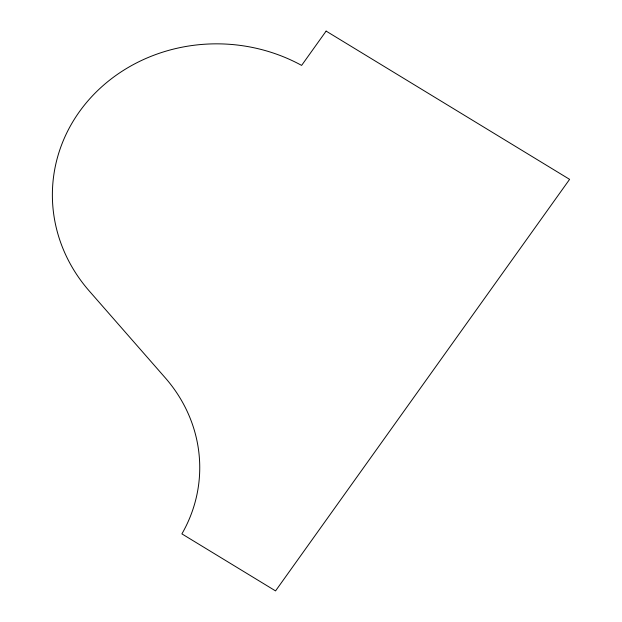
<?xml version="1.0" encoding="UTF-8"?>
<svg xmlns="http://www.w3.org/2000/svg" width="622" height="622" viewBox="0 0 622 622"><rect width="100%" height="100%" fill="white"/><g stroke="black" fill="none" stroke-linecap="round" stroke-linejoin="round"><path stroke-width="0.93" d="M326.122 31.1L301.616 65.396A165.475 152.203 2.6 0 0 92.406 95.912A165.475 152.203 2.6 0 0 89.28 291.01L165.258 377.826A154.668 142.267 2.6 0 1 181.896 533.878L275.546 590.9L569.604 179.354L326.122 31.1"/></g></svg>
